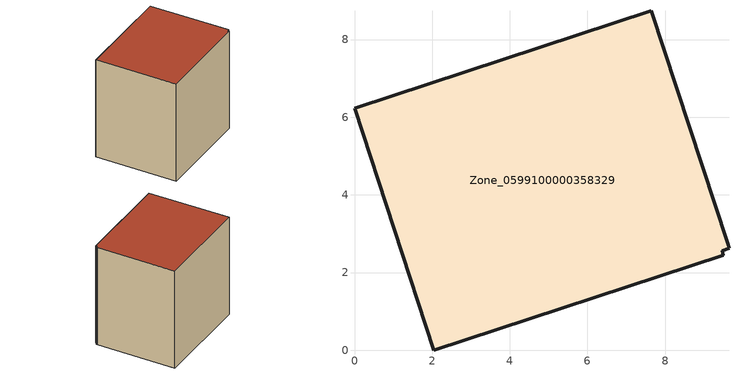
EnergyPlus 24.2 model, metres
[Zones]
Zone_0599100000358329
 floor ground (C_G): 9.61,2.75 9.64,2.62 9.46,2.57 9.5,2.45 2.05,0 0,6.22 7.64,8.74 z4.13
 wall outside (C_F): 9.61,2.75 7.64,8.74 0,6.22 2.05,0 9.5,2.45 9.46,2.57 9.64,2.62 9.61,2.75 z4.13:12.41
 roof outside (C_R): 9.64,2.62 9.61,2.75 7.64,8.74 0,6.22 2.05,0 9.5,2.45 9.46,2.57 z12.41
[BUILDING]
Pand.0599100000358329: North Axis=0; Terrain=City; Loads Convergence Tolerance Value=0.04; Temperature Convergence Tolerance Value=0.4; Solar Distribution=FullExterior; Maximum Number of Warmup Days=25; Minimum Number of Warmup Days=1
[Site:Location]
Rotterdam.The.Hague.AP_ZH_NLD Design_Conditions: Latitude=51.96; Longitude=4.45; Time Zone=1; Elevation=-4.5
[SITE:GROUNDTEMPERATURE:BUILDINGSURFACE]
18, 18, 18, 18, 18, 18, 18, 18, 18, 18, 18, 18
[MATERIAL] Thermal Absorptance=0.9; Solar Absorptance=0.7; Visible Absorptance=0.7
Name | Roughness | Thickness | Conductivity | Density | Specific Heat
G.TC.1992-2005 | MediumSmooth | 0.15 | 0.06 | 540 | 1210
F.TC.1992-2005 | Rough | 0.3 | 0.12 | 1920 | 840
R.TC.1992-2005 | MediumRough | 0.2 | 0.08 | 1500 | 1000
[CONSTRUCTION]
C_G: G.TC.1992-2005
C_F: F.TC.1992-2005
C_R: R.TC.1992-2005
[ZONE]
Zone_0599100000358329: Type=1; Multiplier=1; Ceiling Height=Autocalculate; Volume=Autocalculate; Floor Area=autocalculate; Part of Total Floor Area=Yes
[ZONEINFILTRATION:DESIGNFLOWRATE]
Infil_Zone_0599100000358329: Zone or ZoneList or Space or SpaceList=Zone_0599100000358329; Schedule=AlwaysOn; Design Flow Rate Calculation Method=Flow/Area; Flow Rate per Floor Area=0.0015; Constant Term Coefficient=1; Temperature Term Coefficient=0; Velocity Term Coefficient=0; Velocity Squared Term Coefficient=0
[HVACTEMPLATE:ZONE:IDEALLOADSAIRSYSTEM]
Zone_0599100000358329: Maximum Heating Supply Air Temperature=50; Minimum Cooling Supply Air Temperature=13; Maximum Heating Supply Air Humidity Ratio=0.0156; Minimum Cooling Supply Air Humidity Ratio=0.0077; Heating Limit=NoLimit; Cooling Limit=NoLimit; Dehumidification Control Type=ConstantSensibleHeatRatio; Cooling Sensible Heat Ratio=0.7; Dehumidification Setpoint=60; Humidification Control Type=None; Humidification Setpoint=30; Outdoor Air Method=None; Outdoor Air Flow Rate per Person=0.00944; Outdoor Air Flow Rate per Zone Floor Area=0; Outdoor Air Flow Rate per Zone=0; Demand Controlled Ventilation Type=None; Outdoor Air Economizer Type=NoEconomizer; Heat Recovery Type=None; Sensible Heat Recovery Effectiveness=0.7; Latent Heat Recovery Effectiveness=0.65
[ZONECONTROL:THERMOSTAT]
ThermostatControl_Zone_0599100000358329: Zone or ZoneList=Zone_0599100000358329; Control Type Schedule=DualSetpointControlType; Control 1=Thermostat_Zone_0599100000358329; Temperature Difference Between Cutout And Setpoint=0
[THERMOSTATSETPOINT:DUALSETPOINT]
Thermostat_Zone_0599100000358329: Heating Setpoint Temperature Schedule=HeatingSetpoint_Zone_0599100000358329; Cooling Setpoint Temperature Schedule=CoolingSetpoint_Zone_0599100000358329
[SCHEDULE:COMPACT]
HeatingSetpoint_Zone_0599100000358329: Through: 12/31, For: AllDays, Until: 24:00, 21
CoolingSetpoint_Zone_0599100000358329: Through: 12/31, For: AllDays, Until: 24:00, 24
DualSetpointControlType: Through: 12/31, For: AllDays, Until: 24:00, 4
AlwaysOn: Through: 12/31, For: AllDays, Until: 24:00, 1
